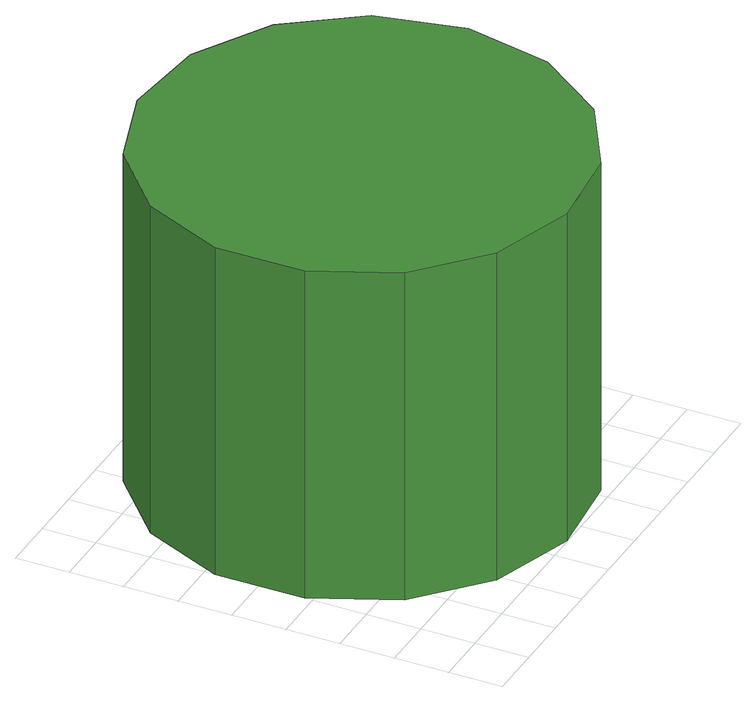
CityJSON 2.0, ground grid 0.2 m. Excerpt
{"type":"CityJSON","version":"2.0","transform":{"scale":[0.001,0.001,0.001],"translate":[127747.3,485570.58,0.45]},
"CityObjects":{
"tree1":{"type":"SolitaryVegetationObject","attributes":{"function":"something"},"geometry":[{"type":"MultiSurface","lod":"1","boundaries":[[[0,1,2,3,4,5,6,7,8,9,10,11,12,13,14]],[[15,16,17,18,19,20,21,22,23,24,25,26,27,28,29]],[[0,29,28,1]],[[1,28,27,2]],[[2,27,26,3]],[[3,26,25,4]],[[4,25,24,5]],[[5,24,23,6]],[[6,23,22,7]],[[7,22,21,8]],[[8,21,20,9]],[[9,20,19,10]],[[10,19,18,11]],[[11,18,17,12]],[[12,17,16,13]],[[13,16,15,14]],[[14,15,29,0]]]}]}
},
"vertices":[
[1580,797,1297],[1511,1121,1297],[1316,1389,1297],[1029,1555,1297],[699,1590,1297],[383,1488,1297],[137,1266,1297],[2,962,1297],[2,631,1297],[137,328,1297],[383,106,1297],[699,3,1297],[1029,38,1297],[1316,204,1297],[1511,472,1297],[1511,472,7],[1316,204,7],[1029,38,7],[699,3,7],[383,106,7],[137,328,7],[2,631,7],[2,962,7],[137,1266,7],[383,1488,7],[699,1590,7],[1029,1555,7],[1316,1389,7],[1511,1121,7],[1580,797,7]
]}
